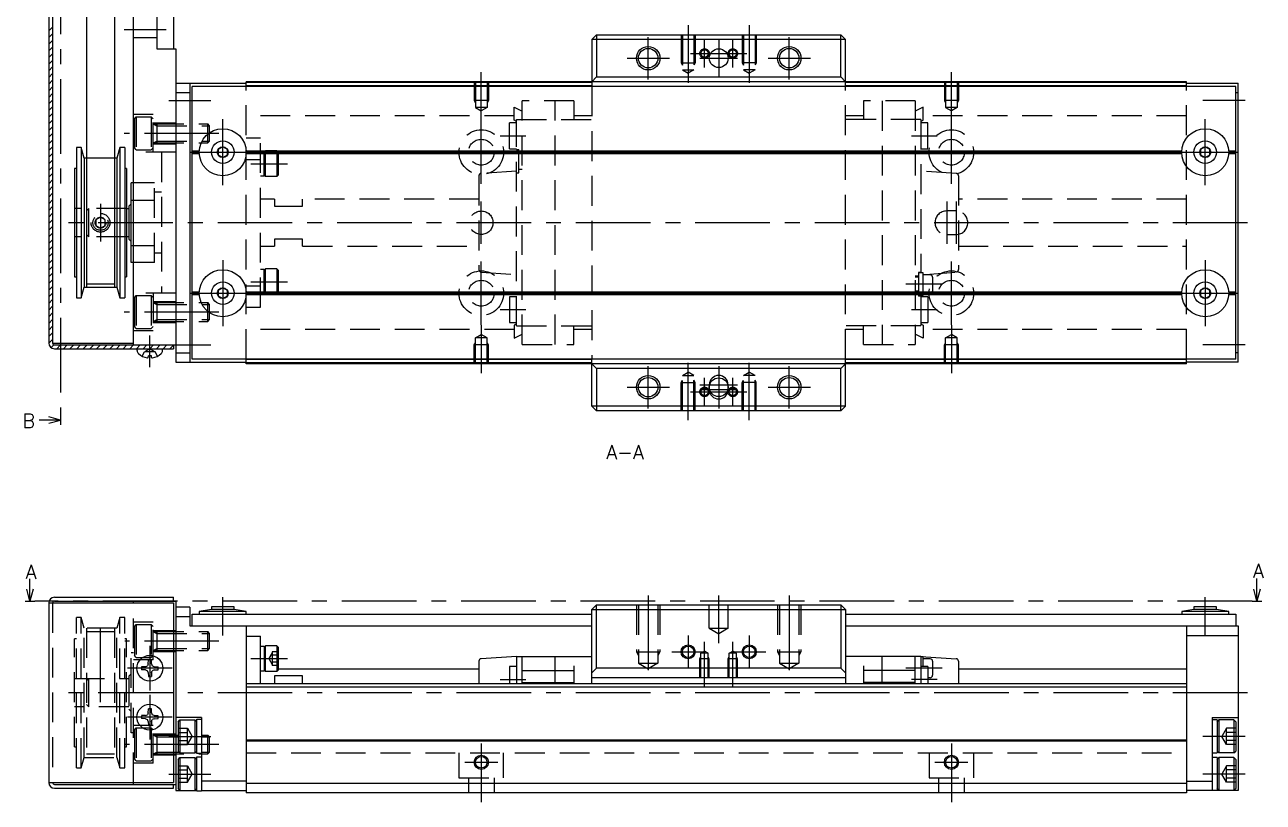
# Model space of a CAD drawing. Extents: x -2 to 451, y -8 to 279.
# Drawn here: x 187.6 to 451.1, y 8 to 173.4 of the extents above; entities that cross this region are included whole.
import ezdxf

# ---------------------------------------------------------------- set-up
doc = ezdxf.new("R2010")
doc.units = 0
doc.header["$LTSCALE"] = 0.5
doc.linetypes.add('CENTER', pattern=[50.8, 31.75, -6.35, 6.35, -6.35])
doc.linetypes.add('DASHED', pattern=[19.05, 12.7, -6.35])
for name, color, linetype in [('MSM_CENTER', 1, 'CENTER'), ('MSM_CONTINUOUS', 7, 'CONTINUOUS'), ('MSM_DASHED', 4, 'DASHED'), ('MSM_NARROW', 5, 'CONTINUOUS'), ('MSM_PART_NUMBER', 7, 'CONTINUOUS')]:
    doc.layers.add(name, color=color, linetype=linetype)
doc.styles.get("Standard").update_dxf_attribs({"font": 'txt.shx', "height": 3, "bigfont": 'bigfont.shx'})

msp = doc.modelspace()

# ---------------------------------------------------------------- linework, layer by layer
at = {"layer": 'MSM_CENTER'}
for p, q in [((195.26, 238.06), (195.26, 90.3)), ((217.76, 172.3), (208.76, 172.3)), ((328.76, 173.3), (328.76, 161.09)), ((341.76, 173.3), (341.76, 161.09)), ((320.26, 161.8), (320.26, 170.8)), ((332.26, 164.3), (332.26, 170.3)), ((335.26, 170.3), (335.26, 162.3)), ((338.26, 164.3), (338.26, 170.3)), ((350.26, 161.8), (350.26, 170.8)), ((315.76, 166.3), (324.76, 166.3)), ((329.26, 167.3), (341.26, 167.3)), ((331.26, 166.3), (339.26, 166.3)), ((345.76, 166.3), (354.76, 166.3)), ((284.76, 153.09), (284.76, 163.3)), ((384.76, 153.09), (384.76, 163.3)), ((218.26, 157.3), (227.26, 157.3)), ((447.26, 157.3), (438.26, 157.3)), ((229.76, 139.3), (229.76, 153.3)), ((284.76, 139.55), (284.76, 153.05)), ((384.76, 139.55), (384.76, 153.05)), ((438.76, 139.3), (438.76, 153.3)), ((228.96, 150.3), (208.76, 150.3)), ((288.76, 149.8), (294.26, 149.8)), ((376.26, 149.8), (381.76, 149.8)), ((222.76, 146.3), (236.76, 146.3)), ((278.01, 146.3), (284.51, 146.3)), ((385.01, 146.3), (391.51, 146.3)), ((431.76, 146.3), (445.76, 146.3)), ((235.76, 143.86), (243.56, 143.86)), ((203.76, 135.3), (203.76, 127.3)), ((284.76, 126.8), (284.76, 135.8)), ((383.76, 135.8), (383.76, 126.8)), ((385.76, 135.8), (385.76, 126.8)), ((447.76, 131.3), (196.26, 131.3)), ((229.76, 123.3), (229.76, 109.3)), ((284.76, 109.55), (284.76, 123.05)), ((384.76, 109.55), (384.76, 123.05)), ((438.76, 123.3), (438.76, 109.3)), ((235.76, 118.74), (243.56, 118.74)), ((222.76, 116.3), (236.76, 116.3)), ((278.01, 116.3), (284.51, 116.3)), ((382.76, 118.2), (375.06, 118.2)), ((385.01, 116.3), (391.51, 116.3)), ((431.76, 116.3), (445.76, 116.3)), ((228.96, 112.3), (208.76, 112.3)), ((288.76, 112.8), (294.26, 112.8)), ((376.26, 112.8), (381.76, 112.8)), ((284.76, 109.51), (284.76, 99.3)), ((384.76, 109.51), (384.76, 99.3)), ((214.26, 100.54), (214.26, 107.3)), ((218.26, 105.3), (227.26, 105.3)), ((447.26, 105.3), (438.26, 105.3)), ((320.26, 91.8), (320.26, 100.8)), ((328.76, 89.3), (328.76, 101.51)), ((335.26, 100.8), (335.26, 91.8)), ((341.76, 89.3), (341.76, 101.51)), ((350.26, 91.8), (350.26, 100.8)), ((332.26, 92.3), (332.26, 98.3)), ((338.26, 92.3), (338.26, 98.3)), ((315.76, 96.3), (324.76, 96.3)), ((329.26, 95.3), (341.26, 95.3)), ((331.26, 96.8), (339.26, 96.8)), ((331.26, 95.8), (339.26, 95.8)), ((345.76, 96.3), (354.76, 96.3)), ((448.76, 50.8), (189.76, 50.8)), ((229.76, 43.5), (229.76, 51.6)), ((320.26, 52), (320.26, 34.41)), ((335.26, 41.85), (335.26, 52)), ((350.26, 52), (350.26, 34.41)), ((438.76, 43.5), (438.76, 51.6)), ((203.76, 29.3), (203.76, 47.05)), ((228.96, 42.3), (208.96, 42.3)), ((328.76, 43.5), (328.76, 36.5)), ((332.26, 32.5), (332.26, 42.15)), ((338.26, 32.5), (338.26, 42.15)), ((341.76, 43.5), (341.76, 36.5)), ((214.26, 41.25), (214.26, 31.75)), ((325.26, 40), (332.26, 40)), ((338.26, 40), (345.26, 40)), ((235.76, 38.55), (243.56, 38.55)), ((219.01, 36.5), (209.51, 36.5)), ((382.76, 36.5), (375.06, 36.5)), ((288.76, 34.1), (294.26, 34.1)), ((381.76, 34.1), (376.26, 34.1)), ((447.76, 31.3), (196.26, 31.3)), ((214.26, 30.85), (214.26, 21.35)), ((219.01, 26.1), (209.51, 26.1)), ((218.26, 22), (227.26, 22)), ((447.26, 22), (438.26, 22)), ((228.96, 20.3), (208.96, 20.3)), ((284.76, 20.5), (284.76, 8)), ((384.76, 20.5), (384.76, 8)), ((281.26, 16.5), (288.26, 16.5)), ((381.26, 16.5), (388.26, 16.5)), ((218.26, 14), (227.26, 14)), ((447.26, 14), (438.26, 14))]:
    msp.add_line(p, q, dxfattribs=at)
at = {"layer": 'MSM_CONTINUOUS'}
for p, q in [((192.76, 231.9), (192.76, 105.7)), ((193.56, 231.9), (193.56, 105.7)), ((210.76, 105.3), (210.76, 232.3)), ((215.76, 227.3), (215.76, 168.3)), ((200.76, 216.05), (200.76, 117.55)), ((206.76, 216.05), (206.76, 117.55)), ((219.26, 181.8), (219.26, 168.3)), ((309.26, 171.3), (308.26, 170.3)), ((309.26, 171.3), (361.26, 171.3)), ((309.26, 171.3), (309.26, 162.3)), ((362.26, 170.3), (361.26, 171.3)), ((361.26, 162.3), (361.26, 171.3)), ((362.26, 170.3), (308.26, 170.3)), ((308.26, 170.3), (308.26, 160.3)), ((362.26, 160.3), (362.26, 170.3)), ((215.76, 168.3), (219.76, 168.3)), ((219.76, 168.3), (219.76, 101.6)), ((219.76, 161), (234.76, 161)), ((222.76, 161), (222.76, 101.6)), ((434.76, 161.3), (234.76, 161.3)), ((234.76, 160.3), (234.76, 161.3)), ((308.26, 161.1), (234.76, 161.1)), ((309.26, 162.3), (308.26, 161.3)), ((309.26, 162.3), (361.26, 162.3)), ((362.26, 161.3), (361.26, 162.3)), ((434.76, 161.1), (362.26, 161.1)), ((434.76, 160.3), (434.76, 161.3)), ((434.76, 161), (445.76, 161)), ((445.76, 101.6), (445.76, 161)), ((219.76, 159), (222.76, 159)), ((445.26, 160.3), (223.26, 160.3)), ((223.26, 102.3), (223.26, 160.3)), ((308.26, 160.4), (234.76, 160.4)), ((434.76, 160.4), (362.26, 160.4)), ((445.26, 102.3), (445.26, 160.3)), ((445.26, 159), (445.76, 159)), ((198.62, 147.3), (198.62, 115.3)), ((199.66, 147.3), (198.62, 147.3)), ((199.66, 147.3), (199.66, 115.3)), ((200.26, 145.05), (199.66, 147.3)), ((200.26, 145.05), (200.26, 117.55)), ((200.76, 145.05), (200.26, 145.05)), ((207.26, 145.05), (206.76, 145.05)), ((207.86, 147.3), (207.26, 145.05)), ((207.26, 145.05), (207.26, 117.55)), ((207.86, 147.3), (207.86, 115.3)), ((208.9, 147.3), (207.86, 147.3)), ((208.9, 147.3), (208.9, 115.3)), ((223.26, 146.6), (224.77, 146.6)), ((223.26, 146.3), (224.76, 146.3)), ((223.26, 146), (224.77, 146)), ((229.76, 147.45), (228.76, 146.88)), ((228.76, 146.88), (228.76, 145.72)), ((228.76, 145.72), (229.76, 145.15)), ((230.76, 146.88), (229.76, 147.45)), ((229.76, 145.15), (230.76, 145.72)), ((230.76, 145.72), (230.76, 146.88)), ((234.75, 146.6), (433.77, 146.6)), ((234.75, 146), (433.77, 146)), ((234.76, 146.3), (433.76, 146.3)), ((438.76, 147.45), (437.76, 146.88)), ((437.76, 146.88), (437.76, 145.72)), ((437.76, 145.72), (438.76, 145.15)), ((439.76, 146.88), (438.76, 147.45)), ((438.76, 145.15), (439.76, 145.72)), ((439.76, 145.72), (439.76, 146.88)), ((443.75, 146.6), (445.26, 146.6)), ((443.75, 146), (445.26, 146)), ((443.76, 146.3), (445.26, 146.3)), ((198.26, 142.8), (198.26, 119.8)), ((198.62, 142.8), (198.26, 142.8)), ((209.26, 142.8), (208.9, 142.8)), ((209.26, 142.8), (209.26, 119.8)), ((210.26, 122.8), (210.26, 139.8)), ((210.76, 139.8), (210.26, 139.8)), ((210.26, 135.3), (209.76, 134.8)), ((209.76, 134.8), (209.76, 127.8)), ((210.26, 136.12), (210.76, 136.12)), ((209.26, 134.3), (209.76, 134.3)), ((209.76, 128.3), (209.26, 128.3)), ((209.76, 127.8), (210.26, 127.3)), ((210.26, 126.48), (210.76, 126.48)), ((210.76, 122.8), (210.26, 122.8)), ((198.26, 119.8), (198.62, 119.8)), ((208.9, 119.8), (209.26, 119.8)), ((199.66, 115.3), (200.26, 117.55)), ((200.26, 117.55), (207.26, 117.55)), ((207.26, 117.55), (207.86, 115.3)), ((223.26, 116.6), (224.77, 116.6)), ((223.26, 116.3), (224.76, 116.3)), ((223.26, 116), (224.77, 116)), ((229.76, 117.45), (228.76, 116.88)), ((228.76, 116.88), (228.76, 115.72)), ((230.76, 116.88), (229.76, 117.45)), ((230.76, 115.72), (230.76, 116.88)), ((234.75, 116.6), (433.77, 116.6)), ((234.75, 116), (433.77, 116)), ((234.76, 116.3), (433.76, 116.3)), ((438.76, 117.45), (437.76, 116.88)), ((437.76, 116.88), (437.76, 115.72)), ((439.76, 116.88), (438.76, 117.45)), ((439.76, 115.72), (439.76, 116.88)), ((443.75, 116.6), (445.26, 116.6)), ((443.75, 116), (445.26, 116)), ((443.76, 116.3), (445.26, 116.3)), ((198.62, 115.3), (199.66, 115.3)), ((207.86, 115.3), (208.9, 115.3)), ((228.76, 115.72), (229.76, 115.15)), ((229.76, 115.15), (230.76, 115.72)), ((437.76, 115.72), (438.76, 115.15)), ((438.76, 115.15), (439.76, 115.72)), ((193.56, 105.7), (210.76, 105.7)), ((193.96, 105.3), (219.76, 105.3)), ((193.96, 104.5), (219.26, 104.5)), ((211.55, 104.1), (211.51, 104.5)), ((213.93, 102.62), (213.95, 103)), ((214.58, 103), (213.95, 103)), ((214.59, 102.62), (214.58, 103)), ((216.98, 104.1), (217.01, 104.5)), ((219.26, 105.3), (219.26, 104.5)), ((219.76, 103.6), (222.76, 103.6)), ((445.76, 103.6), (445.26, 103.6)), ((219.76, 101.6), (234.76, 101.6)), ((445.26, 102.3), (223.26, 102.3)), ((234.76, 101.3), (234.76, 102.3)), ((308.26, 102.2), (234.76, 102.2)), ((308.26, 101.5), (234.76, 101.5)), ((434.76, 101.3), (234.76, 101.3)), ((308.26, 92.3), (308.26, 102.3)), ((308.26, 101.3), (309.26, 100.3)), ((361.26, 100.3), (309.26, 100.3)), ((309.26, 100.3), (309.26, 91.3)), ((361.26, 100.3), (362.26, 101.3)), ((361.26, 91.3), (361.26, 100.3)), ((362.26, 92.3), (362.26, 102.3)), ((434.76, 102.2), (362.26, 102.2)), ((434.76, 101.5), (362.26, 101.5)), ((434.76, 101.3), (434.76, 102.3)), ((445.76, 101.6), (434.76, 101.6)), ((333.26, 96.8), (333.26, 95.8)), ((337.26, 95.8), (337.26, 96.8)), ((308.26, 92.3), (309.26, 91.3)), ((362.26, 92.3), (308.26, 92.3)), ((361.26, 91.3), (362.26, 92.3)), ((195.26, 90.3), (195.26, 88.3)), ((361.26, 91.3), (309.26, 91.3)), ((188.76, 50.8), (188.76, 55.51)), ((449.76, 50.8), (449.76, 55.59)), ((188.76, 50.8), (188.09, 53.3)), ((189.43, 53.3), (188.76, 50.8)), ((449.76, 50.8), (449.09, 53.3)), ((450.43, 53.3), (449.76, 50.8)), ((187.76, 50.8), (189.76, 50.8)), ((192.76, 50.4), (219.26, 50.4)), ((192.76, 50.4), (192.76, 12.2)), ((193.96, 51.6), (219.26, 51.6)), ((193.96, 50.8), (219.76, 50.8)), ((210.76, 50.4), (210.76, 50.8)), ((219.26, 50.8), (219.26, 51.6)), ((219.26, 50.4), (219.26, 12.2)), ((219.76, 50.8), (219.76, 10.5)), ((448.76, 50.8), (450.76, 50.8)), ((222.76, 49.5), (219.76, 49.5)), ((219.76, 47.5), (222.76, 47.5)), ((222.76, 49.5), (222.76, 45.5)), ((223.26, 45.5), (223.26, 48)), ((223.26, 48), (308.26, 48)), ((227.36, 49), (224.76, 48.6)), ((234.76, 48.6), (224.76, 48.6)), ((224.76, 48.6), (224.76, 48)), ((232.16, 49.6), (227.36, 49.6)), ((227.36, 49.6), (227.36, 49)), ((232.16, 49), (227.36, 49)), ((232.16, 49), (232.16, 49.6)), ((234.76, 48.6), (232.16, 49)), ((234.76, 48), (234.76, 48.6)), ((309.26, 50), (308.26, 49)), ((308.26, 33.2), (308.26, 49)), ((308.26, 49), (362.26, 49)), ((309.26, 50), (361.26, 50)), ((309.26, 36.5), (309.26, 50)), ((361.26, 50), (362.26, 49)), ((361.26, 50), (361.26, 36.5)), ((362.26, 49), (362.26, 33.2)), ((362.26, 48), (445.26, 48)), ((436.36, 49), (433.76, 48.6)), ((443.76, 48.6), (433.76, 48.6)), ((433.76, 48.6), (433.76, 48)), ((441.16, 49.6), (436.36, 49.6)), ((436.36, 49.6), (436.36, 49)), ((441.16, 49), (436.36, 49)), ((441.16, 49), (441.16, 49.6)), ((443.76, 48.6), (441.16, 49)), ((443.76, 48), (443.76, 48.6)), ((445.26, 48), (445.26, 45.5)), ((222.76, 45.5), (308.26, 45.5)), ((234.76, 45.5), (234.76, 10)), ((362.26, 45.5), (445.76, 45.5)), ((434.76, 45.5), (434.76, 10)), ((445.76, 45.5), (445.76, 10.5)), ((234.76, 43.3), (237.76, 43.3)), ((237.76, 33.2), (237.76, 43.3)), ((434.76, 43.5), (445.76, 43.5)), ((238.56, 41.15), (237.76, 41.15)), ((238.56, 41), (238.86, 41.3)), ((238.56, 41.15), (238.56, 35.95)), ((238.86, 35.8), (238.86, 41.3)), ((241.26, 41.3), (238.86, 41.3)), ((241.26, 41.3), (241.26, 35.8)), ((241.56, 41), (241.26, 41.3)), ((241.56, 41), (241.56, 36.1)), ((213.34, 36.83), (213.74, 37.02)), ((213.93, 37.42), (213.74, 37.02)), ((213.93, 37.42), (213.95, 38.27)), ((214.59, 37.42), (214.58, 38.27)), ((214.59, 37.42), (214.78, 37.02)), ((215.19, 36.83), (214.78, 37.02)), ((284.26, 38.03), (284.26, 33.2)), ((292.26, 39), (284.73, 38.53)), ((292.26, 39), (308.26, 39)), ((292.26, 39), (292.26, 33.2)), ((293.46, 33.2), (293.46, 39)), ((300.46, 33.2), (300.46, 39)), ((304.46, 37), (304.46, 33.2)), ((378.26, 39), (362.26, 39)), ((366.06, 37), (366.06, 33.2)), ((370.06, 33.2), (370.06, 39)), ((377.06, 33.2), (377.06, 39)), ((378.26, 39), (385.79, 38.53)), ((378.26, 39), (378.26, 33.2)), ((378.76, 38.9), (378.26, 38.9)), ((378.76, 36.85), (378.76, 38.9)), ((380.26, 38.5), (378.76, 38.5)), ((380.76, 38), (380.76, 35)), ((386.26, 38.03), (386.26, 33.2)), ((213.34, 36.83), (212.49, 36.82)), ((213.34, 36.17), (212.49, 36.18)), ((213.34, 36.17), (213.74, 35.98)), ((213.93, 35.58), (213.74, 35.98)), ((213.93, 35.58), (213.95, 34.73)), ((214.59, 35.58), (214.58, 34.73)), ((214.59, 35.58), (214.78, 35.98)), ((215.19, 36.17), (214.78, 35.98)), ((215.19, 36.83), (216.03, 36.82)), ((215.19, 36.17), (216.03, 36.18)), ((237.76, 35.95), (238.56, 35.95)), ((238.56, 36.1), (238.86, 35.8)), ((241.26, 35.8), (238.86, 35.8)), ((246.76, 34.87), (240.76, 34.87)), ((240.76, 34.87), (240.76, 33.2)), ((241.26, 35.8), (241.56, 36.1)), ((284.26, 36.3), (241.56, 36.3)), ((246.76, 33.2), (246.76, 34.87)), ((292.26, 36.85), (290.76, 36.85)), ((290.76, 36.85), (290.76, 33.2)), ((293.46, 36), (304.46, 36)), ((308.26, 35.5), (309.26, 36.5)), ((362.26, 34.5), (308.26, 34.5)), ((361.26, 36.5), (309.26, 36.5)), ((361.26, 36.5), (362.26, 35.5)), ((377.06, 36), (366.06, 36)), ((379.76, 36.85), (378.26, 36.85)), ((379.76, 36.85), (379.76, 33.2)), ((380.26, 34.5), (379.76, 34.5)), ((434.76, 36.3), (386.26, 36.3)), ((434.76, 33.2), (234.76, 33.2)), ((434.76, 32.5), (234.76, 32.5)), ((293.46, 33.5), (304.46, 33.5)), ((377.06, 33.5), (366.06, 33.5)), ((213.34, 26.43), (212.49, 26.42)), ((213.34, 26.43), (213.74, 26.62)), ((213.93, 27.02), (213.74, 26.62)), ((213.93, 27.02), (213.95, 27.87)), ((214.59, 27.02), (214.58, 27.87)), ((214.59, 27.02), (214.78, 26.62)), ((215.19, 26.43), (214.78, 26.62)), ((215.19, 26.43), (216.03, 26.42)), ((213.34, 25.77), (212.49, 25.78)), ((213.34, 25.77), (213.74, 25.58)), ((213.93, 25.18), (213.74, 25.58)), ((213.93, 25.18), (213.95, 24.33)), ((214.59, 25.18), (214.58, 24.33)), ((214.59, 25.18), (214.78, 25.58)), ((215.19, 25.77), (214.78, 25.58)), ((215.19, 25.77), (216.03, 25.78)), ((225.26, 26), (219.76, 26)), ((220.26, 25.1), (220.66, 25.5)), ((220.26, 25.1), (220.26, 18.9)), ((220.66, 25.5), (220.66, 18.5)), ((220.66, 25.5), (223.86, 25.5)), ((223.86, 25.5), (223.86, 18.5)), ((224.26, 25.1), (223.86, 25.5)), ((224.26, 18.35), (224.26, 25.65)), ((224.26, 25.65), (225.26, 25.65)), ((225.26, 26), (225.26, 10.35)), ((440.26, 26), (440.26, 10.5)), ((440.26, 26), (445.76, 26)), ((441.26, 25.5), (440.26, 25.5)), ((441.26, 25.1), (441.66, 25.5)), ((441.26, 25.5), (441.26, 18.5)), ((441.66, 25.5), (441.66, 18.5)), ((444.86, 25.5), (441.66, 25.5)), ((445.26, 25.1), (444.86, 25.5)), ((444.86, 25.5), (444.86, 18.5)), ((445.26, 25.1), (445.26, 18.9)), ((434.76, 21.2), (234.76, 21.2)), ((220.66, 18.5), (220.26, 18.9)), ((220.66, 18.5), (223.86, 18.5)), ((223.86, 18.5), (224.26, 18.9)), ((434.76, 21), (234.76, 21)), ((440.26, 18.5), (441.26, 18.5)), ((441.66, 18.5), (441.26, 18.9)), ((444.86, 18.5), (441.66, 18.5)), ((444.86, 18.5), (445.26, 18.9)), ((220.26, 17.1), (220.66, 17.5)), ((220.26, 17.1), (220.26, 10.9)), ((220.66, 17.5), (220.66, 10.5)), ((220.66, 17.5), (223.86, 17.5)), ((223.86, 17.5), (223.86, 10.5)), ((224.26, 17.1), (223.86, 17.5)), ((225.26, 18.35), (224.26, 18.35)), ((224.26, 10.35), (224.26, 17.65)), ((224.26, 17.65), (225.26, 17.65)), ((441.26, 17.5), (440.26, 17.5)), ((441.26, 17.5), (441.26, 10.5)), ((441.26, 17.1), (441.66, 17.5)), ((441.66, 17.5), (441.66, 10.5)), ((444.86, 17.5), (441.66, 17.5)), ((444.86, 17.5), (444.86, 10.5)), ((445.26, 17.1), (444.86, 17.5)), ((445.26, 17.1), (445.26, 10.9)), ((192.76, 12.2), (219.26, 12.2)), ((193.96, 11.8), (219.76, 11.8)), ((193.96, 11), (219.26, 11)), ((210.76, 11.8), (210.76, 12.2)), ((219.26, 11), (219.26, 11.8)), ((220.66, 10.5), (220.26, 10.9)), ((223.86, 10.5), (224.26, 10.9)), ((234.76, 12.5), (225.26, 12.5)), ((434.76, 12), (234.76, 12)), ((434.76, 12.5), (440.26, 12.5)), ((441.66, 10.5), (441.26, 10.9)), ((444.86, 10.5), (445.26, 10.9)), ((219.76, 10.5), (224.26, 10.5)), ((225.26, 10.35), (224.26, 10.35)), ((225.26, 10.5), (234.76, 10.5)), ((434.76, 10), (234.76, 10)), ((445.76, 10.5), (434.76, 10.5))]:
    msp.add_line(p, q, dxfattribs=at)
at = {"layer": 'MSM_CONTINUOUS', "extrusion": (0, 0, -1)}
for p, q in [((195.26, 89.3), (192.76, 89.97)), ((195.26, 89.3), (190.74, 89.3)), ((192.76, 88.63), (195.26, 89.3))]:
    msp.add_line(p, q, dxfattribs=at)
at = {"layer": 'MSM_CONTINUOUS'}
for centre, radius in [((320.26, 166.3), 2.07), ((335.26, 166.3), 2), ((350.26, 166.3), 2.07), ((229.76, 146.3), 5), ((438.76, 146.3), 5), ((229.76, 146.3), 2.4), ((438.76, 146.3), 2.4), ((229.76, 146.3), 1.15), ((438.76, 146.3), 1.15), ((229.76, 116.3), 5), ((438.76, 116.3), 5), ((229.76, 116.3), 2.4), ((438.76, 116.3), 2.4), ((229.76, 116.3), 1.15), ((438.76, 116.3), 1.15), ((320.26, 96.3), 2.07), ((335.26, 96.3), 2), ((350.26, 96.3), 2.07), ((328.76, 40), 1.23), ((341.76, 40), 1.23), ((214.26, 36.5), 2.75), ((214.26, 26.1), 2.75), ((284.76, 16.5), 1.23), ((384.76, 16.5), 1.23)]:
    msp.add_circle(centre, radius, dxfattribs=at)
for centre, radius, start, end in [((193.96, 105.7), 1.2, 180, 270), ((193.96, 105.7), 0.4, 180, 270), ((212.54, 104.18), 1, 185, 226.5733), ((214.26, 106), 3.5, 226.5733, 261.4604), ((214.26, 106), 3.5, 278.5396, 313.4267), ((215.98, 104.18), 1, 313.4267, 355), ((213.73, 102.82), 0.284, 272.9383, 315.8128), ((214.8, 102.82), 0.284, 224.1872, 267.0617), ((335.26, 96.8), 2, 0, 180), ((335.26, 95.8), 2, 180, 0), ((193.96, 50.4), 1.2, 90, 180), ((193.96, 50.4), 0.4, 90, 180), ((214.26, 36.5), 1.8, 79.8876, 100.1124), ((284.76, 38.03), 0.5, 93.5763, 180), ((380.26, 38), 0.5, 0, 90), ((385.76, 38.03), 0.5, 0, 86.4237), ((214.26, 36.5), 1.8, 169.8876, 190.1124), ((214.26, 36.5), 1.8, 259.8876, 280.1124), ((214.26, 36.5), 1.8, 349.8876, 10.1124), ((380.26, 35), 0.5, 270, 0), ((214.26, 26.1), 1.8, 169.8876, 190.1124), ((214.26, 26.1), 1.8, 79.8876, 100.1124), ((214.26, 26.1), 1.8, 349.8876, 10.1124), ((214.26, 26.1), 1.8, 259.8876, 280.1124), ((193.96, 12.2), 1.2, 180, 270), ((193.96, 12.2), 0.4, 180, 270)]:
    msp.add_arc(centre, radius, start, end, dxfattribs=at)
at = {"layer": 'MSM_DASHED'}
for p, q in [((327.26, 171.3), (327.26, 165.3)), ((327.53, 171.3), (327.53, 163.8)), ((329.99, 171.3), (329.99, 163.8)), ((330.26, 171.3), (330.26, 165.3)), ((340.26, 171.3), (340.26, 165.3)), ((340.53, 171.3), (340.53, 163.8)), ((342.99, 171.3), (342.99, 163.8)), ((343.26, 171.3), (343.26, 165.3)), ((210.76, 170.7), (215.76, 170.7)), ((327.26, 165.3), (330.26, 165.3)), ((327.26, 165.3), (327.53, 164.83)), ((327.53, 163.8), (328.76, 163.09)), ((327.53, 163.8), (329.99, 163.8)), ((329.99, 163.8), (328.76, 163.09)), ((330.26, 165.3), (329.99, 164.83)), ((343.26, 165.3), (340.26, 165.3)), ((340.26, 165.3), (340.53, 164.83)), ((340.53, 163.8), (341.76, 163.09)), ((342.99, 163.8), (340.53, 163.8)), ((342.99, 163.8), (341.76, 163.09)), ((343.26, 165.3), (342.99, 164.83)), ((283.26, 161.3), (283.26, 157.3)), ((283.53, 161.3), (283.53, 155.8)), ((285.99, 161.3), (285.99, 155.8)), ((286.26, 161.3), (286.26, 157.3)), ((383.26, 161.3), (383.26, 157.3)), ((383.53, 161.3), (383.53, 155.8)), ((385.99, 161.3), (385.99, 155.8)), ((386.26, 161.3), (386.26, 157.3)), ((234.76, 102.3), (234.76, 160.3)), ((308.26, 160.3), (308.26, 102.3)), ((362.26, 102.3), (362.26, 160.3)), ((434.76, 102.3), (434.76, 160.3)), ((286.26, 157.3), (283.26, 157.3)), ((283.26, 157.3), (283.53, 156.83)), ((283.53, 155.8), (284.76, 155.09)), ((285.99, 155.8), (283.53, 155.8)), ((285.99, 155.8), (284.76, 155.09)), ((286.26, 157.3), (285.99, 156.83)), ((291.76, 155.89), (293.46, 155.04)), ((291.76, 153.1), (291.76, 155.89)), ((293.46, 105.4), (293.46, 157.2)), ((304.46, 157.2), (293.46, 157.2)), ((300.46, 105.4), (300.46, 157.2)), ((304.46, 157.2), (304.46, 153.25)), ((377.06, 157.2), (366.06, 157.2)), ((366.06, 157.2), (366.06, 153.25)), ((370.06, 157.2), (370.06, 105.4)), ((377.06, 157.2), (377.06, 105.4)), ((378.76, 155.89), (377.06, 155.04)), ((378.76, 153.1), (378.76, 155.89)), ((383.26, 157.3), (383.53, 156.83)), ((386.26, 157.3), (383.26, 157.3)), ((385.99, 155.8), (383.53, 155.8)), ((383.53, 155.8), (384.76, 155.09)), ((385.99, 155.8), (384.76, 155.09)), ((386.26, 157.3), (385.99, 156.83)), ((214.96, 154.3), (210.76, 154.3)), ((210.96, 153.4), (211.36, 153.8)), ((210.96, 153.4), (210.96, 147.2)), ((211.36, 153.8), (211.36, 146.8)), ((211.36, 153.8), (214.56, 153.8)), ((214.56, 153.8), (214.56, 146.8)), ((214.96, 153.4), (214.56, 153.8)), ((214.96, 146.3), (214.96, 154.3)), ((291.76, 154.05), (234.76, 154.05)), ((292.26, 152.8), (291.76, 153.1)), ((292.26, 153.25), (308.26, 153.25)), ((292.26, 109.35), (292.26, 153.25)), ((308.26, 154.05), (304.46, 154.05)), ((366.06, 154.05), (362.26, 154.05)), ((378.26, 153.25), (362.26, 153.25)), ((378.26, 153.25), (378.26, 120.6)), ((378.26, 152.8), (378.76, 153.1)), ((434.76, 154.05), (378.76, 154.05)), ((214.96, 152.55), (219.76, 152.55)), ((215.06, 152.33), (215.76, 151.92)), ((215.16, 152.3), (226.58, 152.3)), ((215.76, 152.3), (215.76, 148.3)), ((215.76, 151.92), (226.96, 151.92)), ((226.58, 148.3), (226.58, 152.3)), ((226.96, 151.92), (226.58, 152.3)), ((226.96, 148.68), (226.96, 151.92)), ((290.76, 147.05), (290.76, 152.55)), ((292.26, 152.55), (290.76, 152.55)), ((379.76, 152.55), (378.26, 152.55)), ((379.76, 147.05), (379.76, 152.55)), ((214.96, 148.05), (219.76, 148.05)), ((215.06, 148.27), (215.76, 148.68)), ((215.16, 148.3), (226.58, 148.3)), ((215.76, 148.68), (226.96, 148.68)), ((226.58, 148.3), (226.96, 148.68)), ((237.76, 149.3), (234.76, 149.3)), ((237.76, 113.3), (237.76, 149.3)), ((206.76, 145.05), (200.76, 145.05)), ((219.76, 146.3), (210.76, 146.3)), ((211.36, 146.8), (210.96, 147.2)), ((211.36, 146.8), (214.56, 146.8)), ((214.56, 146.8), (214.96, 147.2)), ((216.76, 146.3), (216.76, 116.3)), ((238.56, 146.46), (237.76, 146.46)), ((238.56, 146.31), (238.86, 146.61)), ((238.56, 141.26), (238.56, 146.46)), ((238.86, 141.11), (238.86, 146.61)), ((241.26, 146.61), (238.86, 146.61)), ((241.26, 146.61), (241.26, 141.11)), ((241.56, 146.31), (241.26, 146.61)), ((241.56, 146.31), (241.56, 141.41)), ((290.76, 147.05), (292.26, 147.05)), ((292.26, 146.9), (292.76, 146.9)), ((292.76, 141.9), (292.76, 146.9)), ((292.76, 146.1), (293.46, 146.1)), ((378.26, 147.05), (379.76, 147.05)), ((234.76, 144.72), (237.76, 144.72)), ((292.26, 142.3), (284.73, 141.79)), ((292.76, 142.7), (293.46, 142.7)), ((385.79, 141.79), (378.26, 142.3)), ((215.26, 139.8), (210.76, 139.8)), ((215.26, 122.8), (215.26, 139.8)), ((237.76, 141.26), (238.56, 141.26)), ((238.56, 141.41), (238.86, 141.11)), ((241.26, 141.11), (238.86, 141.11)), ((241.26, 141.11), (241.56, 141.41)), ((284.26, 141.29), (284.26, 121.31)), ((292.26, 141.9), (292.76, 141.9)), ((386.26, 141.29), (386.26, 121.31)), ((216.76, 137.8), (215.26, 137.8)), ((210.76, 136.12), (215.26, 136.12)), ((240.76, 136.3), (237.76, 136.3)), ((240.76, 136.3), (240.76, 134.8)), ((240.76, 134.8), (246.76, 134.8)), ((284.26, 136.3), (246.76, 136.3)), ((246.76, 134.8), (246.76, 136.3)), ((434.76, 136.3), (386.26, 136.3)), ((209.26, 134.3), (198.26, 134.3)), ((201.26, 134.3), (200.76, 133.8)), ((201.26, 128.3), (201.26, 134.3)), ((203.76, 132.45), (202.76, 131.88)), ((202.76, 131.88), (202.76, 130.72)), ((204.76, 131.88), (203.76, 132.45)), ((204.76, 130.72), (204.76, 131.88)), ((385.76, 133.8), (383.76, 133.8)), ((202.76, 130.72), (203.76, 130.15)), ((203.76, 130.15), (204.76, 130.72)), ((209.26, 128.3), (198.26, 128.3)), ((200.76, 128.8), (201.26, 128.3)), ((210.76, 126.48), (215.26, 126.48)), ((246.76, 127.8), (240.76, 127.8)), ((240.76, 127.8), (240.76, 126.3)), ((246.76, 126.3), (246.76, 127.8)), ((383.76, 128.8), (385.76, 128.8)), ((216.76, 124.8), (215.26, 124.8)), ((237.76, 126.3), (240.76, 126.3)), ((246.76, 126.3), (284.26, 126.3)), ((386.26, 126.3), (434.76, 126.3)), ((215.26, 122.8), (210.76, 122.8)), ((238.56, 121.34), (237.76, 121.34)), ((238.56, 121.19), (238.86, 121.49)), ((238.56, 116.14), (238.56, 121.34)), ((241.26, 121.49), (238.86, 121.49)), ((238.86, 115.99), (238.86, 121.49)), ((241.56, 121.19), (241.26, 121.49)), ((241.26, 121.49), (241.26, 115.99)), ((241.56, 121.19), (241.56, 116.29)), ((284.73, 120.81), (292.26, 120.3)), ((377.76, 119.9), (377.06, 119.9)), ((377.76, 119.7), (377.06, 119.7)), ((377.76, 120.7), (377.76, 115.7)), ((378.26, 120.7), (377.76, 120.7)), ((378.76, 120.6), (377.76, 120.6)), ((378.76, 115.8), (378.76, 120.6)), ((378.76, 120.31), (379.26, 120.31)), ((380.26, 120.2), (378.76, 120.2)), ((379.26, 120.31), (385.8, 120.81)), ((380.76, 119.7), (380.76, 116.7)), ((200.76, 118.31), (206.76, 118.31)), ((219.76, 116.3), (210.76, 116.3)), ((214.96, 116.3), (214.96, 108.3)), ((234.76, 117.88), (237.76, 117.88)), ((237.76, 116.14), (238.56, 116.14)), ((238.56, 116.29), (238.86, 115.99)), ((241.26, 115.99), (238.86, 115.99)), ((241.26, 115.99), (241.56, 116.29)), ((377.76, 116.7), (377.06, 116.7)), ((377.76, 116.5), (377.06, 116.5)), ((380.26, 116.2), (378.76, 116.2)), ((210.96, 115.4), (211.36, 115.8)), ((210.96, 115.4), (210.96, 109.2)), ((211.36, 115.8), (211.36, 108.8)), ((211.36, 115.8), (214.56, 115.8)), ((214.56, 115.8), (214.56, 108.8)), ((214.96, 115.4), (214.56, 115.8)), ((214.96, 114.55), (219.76, 114.55)), ((215.06, 114.33), (215.76, 113.92)), ((215.16, 114.3), (226.58, 114.3)), ((215.76, 114.3), (215.76, 110.3)), ((215.76, 113.92), (226.96, 113.92)), ((226.58, 110.3), (226.58, 114.3)), ((226.96, 113.92), (226.58, 114.3)), ((226.96, 110.68), (226.96, 113.92)), ((234.76, 113.3), (237.76, 113.3)), ((290.76, 115.55), (290.76, 110.05)), ((292.26, 115.55), (290.76, 115.55)), ((377.76, 115.8), (378.76, 115.8)), ((378.26, 115.7), (377.76, 115.7)), ((378.26, 115.8), (378.26, 109.35)), ((379.76, 115.55), (378.26, 115.55)), ((379.76, 115.55), (379.76, 110.05)), ((215.06, 110.27), (215.76, 110.68)), ((215.76, 110.68), (226.96, 110.68)), ((226.58, 110.3), (226.96, 110.68)), ((214.96, 108.3), (210.76, 108.3)), ((211.36, 108.8), (210.96, 109.2)), ((211.36, 108.8), (214.56, 108.8)), ((214.56, 108.8), (214.96, 109.2)), ((214.96, 110.05), (219.76, 110.05)), ((215.16, 110.3), (226.58, 110.3)), ((291.76, 108.55), (234.76, 108.55)), ((290.76, 110.05), (292.26, 110.05)), ((292.26, 109.8), (291.76, 109.5)), ((291.76, 109.5), (291.76, 106.71)), ((292.26, 109.35), (308.26, 109.35)), ((304.46, 105.4), (304.46, 109.35)), ((308.26, 108.55), (304.46, 108.55)), ((378.26, 109.35), (362.26, 109.35)), ((366.06, 108.55), (362.26, 108.55)), ((366.06, 105.4), (366.06, 109.35)), ((378.26, 110.05), (379.76, 110.05)), ((378.26, 109.8), (378.76, 109.5)), ((378.76, 109.5), (378.76, 106.71)), ((434.76, 108.55), (378.76, 108.55)), ((283.26, 105.3), (283.53, 105.77)), ((283.53, 106.8), (284.76, 107.51)), ((283.53, 101.3), (283.53, 106.8)), ((285.99, 106.8), (283.53, 106.8)), ((285.99, 106.8), (284.76, 107.51)), ((285.99, 101.3), (285.99, 106.8)), ((286.26, 105.3), (285.99, 105.77)), ((291.76, 106.71), (293.46, 107.56)), ((293.46, 105.4), (304.46, 105.4)), ((366.06, 105.4), (377.06, 105.4)), ((378.76, 106.71), (377.06, 107.56)), ((383.26, 105.3), (383.53, 105.77)), ((383.53, 106.8), (384.76, 107.51)), ((383.53, 101.3), (383.53, 106.8)), ((385.99, 106.8), (383.53, 106.8)), ((385.99, 106.8), (384.76, 107.51)), ((385.99, 101.3), (385.99, 106.8)), ((386.26, 105.3), (385.99, 105.77)), ((212.65, 102.89), (213.12, 103.83)), ((214.26, 104.43), (213.12, 103.83)), ((215.41, 103.83), (213.12, 103.83)), ((214.26, 104.43), (215.41, 103.83)), ((215.87, 102.89), (215.41, 103.83)), ((283.26, 101.3), (283.26, 105.3)), ((286.26, 105.3), (283.26, 105.3)), ((286.26, 101.3), (286.26, 105.3)), ((383.26, 101.3), (383.26, 105.3)), ((386.26, 105.3), (383.26, 105.3)), ((386.26, 101.3), (386.26, 105.3)), ((327.26, 97.3), (327.53, 97.77)), ((327.53, 98.8), (328.76, 99.51)), ((327.53, 91.3), (327.53, 98.8)), ((327.53, 98.8), (329.99, 98.8)), ((329.99, 98.8), (328.76, 99.51)), ((329.99, 91.3), (329.99, 98.8)), ((330.26, 97.3), (329.99, 97.77)), ((340.26, 97.3), (340.53, 97.77)), ((340.53, 98.8), (341.76, 99.51)), ((340.53, 91.3), (340.53, 98.8)), ((342.99, 98.8), (340.53, 98.8)), ((342.99, 98.8), (341.76, 99.51)), ((342.99, 91.3), (342.99, 98.8)), ((343.26, 97.3), (342.99, 97.77)), ((327.26, 91.3), (327.26, 97.3)), ((327.26, 97.3), (330.26, 97.3)), ((330.26, 91.3), (330.26, 97.3)), ((340.26, 91.3), (340.26, 97.3)), ((343.26, 97.3), (340.26, 97.3)), ((343.26, 91.3), (343.26, 97.3)), ((193.56, 50.4), (193.56, 12.2)), ((210.76, 12.2), (210.76, 50.4)), ((317.76, 50), (317.76, 40)), ((318.19, 50), (318.19, 37.6)), ((322.33, 50), (322.33, 37.6)), ((322.76, 50), (322.76, 40)), ((333.26, 45), (333.26, 50)), ((337.26, 45), (337.26, 50)), ((347.76, 50), (347.76, 40)), ((348.19, 50), (348.19, 37.6)), ((352.33, 50), (352.33, 37.6)), ((352.76, 50), (352.76, 40)), ((198.62, 15.3), (198.62, 47.3)), ((199.66, 47.3), (198.62, 47.3)), ((199.66, 15.3), (199.66, 47.3)), ((200.26, 45.05), (199.66, 47.3)), ((200.26, 17.55), (200.26, 45.05)), ((207.26, 45.05), (200.26, 45.05)), ((200.76, 45.05), (200.76, 17.55)), ((206.76, 45.05), (206.76, 17.55)), ((207.86, 47.3), (207.26, 45.05)), ((207.26, 17.55), (207.26, 45.05)), ((207.86, 15.3), (207.86, 47.3)), ((208.9, 47.3), (207.86, 47.3)), ((208.9, 15.3), (208.9, 47.3)), ((214.96, 46.3), (210.76, 46.3)), ((210.96, 45.4), (211.36, 45.8)), ((210.96, 45.4), (210.96, 39.2)), ((211.36, 45.8), (211.36, 38.8)), ((211.36, 45.8), (214.56, 45.8)), ((214.56, 45.8), (214.56, 38.8)), ((214.96, 45.4), (214.56, 45.8)), ((214.96, 38.3), (214.96, 46.3)), ((333.26, 45), (337.26, 45)), ((333.26, 45), (335.26, 43.85)), ((337.26, 45), (335.26, 43.85)), ((198.26, 19.8), (198.26, 42.8)), ((198.62, 42.8), (198.26, 42.8)), ((200.76, 44.29), (206.76, 44.29)), ((209.26, 42.8), (208.9, 42.8)), ((209.26, 19.8), (209.26, 42.8)), ((214.96, 44.55), (219.76, 44.55)), ((215.06, 44.33), (215.76, 43.92)), ((215.16, 44.3), (226.58, 44.3)), ((215.76, 44.3), (215.76, 40.3)), ((215.76, 43.92), (226.96, 43.92)), ((226.58, 40.3), (226.58, 44.3)), ((226.96, 43.92), (226.58, 44.3)), ((226.96, 40.68), (226.96, 43.92)), ((210.26, 22.8), (210.26, 39.8)), ((210.76, 39.8), (210.26, 39.8)), ((214.96, 40.05), (219.76, 40.05)), ((215.06, 40.27), (215.76, 40.68)), ((215.16, 40.3), (226.58, 40.3)), ((215.76, 40.68), (226.96, 40.68)), ((226.58, 40.3), (226.96, 40.68)), ((240.26, 39.8), (239.54, 38.55)), ((240.26, 39.99), (240.26, 37.11)), ((241.56, 39.99), (240.26, 39.99)), ((317.76, 40), (322.76, 40)), ((317.76, 40), (318.19, 39.25)), ((322.76, 40), (322.33, 39.25)), ((331.48, 39.7), (332.26, 40.15)), ((331.48, 34.5), (331.48, 39.7)), ((333.04, 39.7), (331.48, 39.7)), ((333.04, 39.7), (332.26, 40.15)), ((333.04, 34.5), (333.04, 39.7)), ((337.48, 39.7), (338.26, 40.15)), ((337.48, 34.5), (337.48, 39.7)), ((339.04, 39.7), (337.48, 39.7)), ((339.04, 39.7), (338.26, 40.15)), ((339.04, 34.5), (339.04, 39.7)), ((347.76, 40), (352.76, 40)), ((347.76, 40), (348.19, 39.25)), ((352.76, 40), (352.33, 39.25)), ((214.96, 38.3), (210.76, 38.3)), ((211.36, 38.8), (210.96, 39.2)), ((211.36, 38.8), (214.56, 38.8)), ((214.56, 38.8), (214.96, 39.2)), ((239.54, 38.55), (240.26, 37.3)), ((241.56, 39.27), (240.26, 39.27)), ((241.56, 37.83), (240.26, 37.83)), ((241.56, 37.11), (240.26, 37.11)), ((318.19, 37.6), (322.33, 37.6)), ((318.19, 37.6), (320.26, 36.41)), ((322.33, 37.6), (320.26, 36.41)), ((331.26, 38.5), (331.48, 38.87)), ((331.26, 34.5), (331.26, 38.5)), ((333.26, 38.5), (331.26, 38.5)), ((333.26, 38.5), (333.04, 38.87)), ((333.26, 34.5), (333.26, 38.5)), ((337.26, 38.5), (337.48, 38.87)), ((337.26, 34.5), (337.26, 38.5)), ((339.26, 38.5), (337.26, 38.5)), ((339.26, 38.5), (339.04, 38.87)), ((339.26, 34.5), (339.26, 38.5)), ((348.19, 37.6), (352.33, 37.6)), ((348.19, 37.6), (350.26, 36.41)), ((352.33, 37.6), (350.26, 36.41)), ((198.26, 34.3), (209.76, 34.3)), ((201.26, 34.3), (200.76, 33.8)), ((201.26, 28.3), (201.26, 34.3)), ((210.26, 35.3), (209.76, 34.8)), ((209.76, 34.8), (209.76, 27.8)), ((209.76, 28.3), (198.26, 28.3)), ((200.76, 28.8), (201.26, 28.3)), ((209.76, 27.8), (210.26, 27.3)), ((214.96, 24.3), (210.76, 24.3)), ((210.96, 23.4), (211.36, 23.8)), ((211.36, 23.8), (211.36, 16.8)), ((211.36, 23.8), (214.56, 23.8)), ((214.56, 23.8), (214.56, 16.8)), ((214.96, 23.4), (214.56, 23.8)), ((214.96, 16.3), (214.96, 24.3)), ((220.26, 23.73), (222.26, 23.73)), ((222.26, 23.73), (223.26, 22)), ((222.26, 20.27), (222.26, 23.73)), ((443.26, 23.73), (442.26, 22)), ((443.26, 20.27), (443.26, 23.73)), ((445.26, 23.73), (443.26, 23.73)), ((210.76, 22.8), (210.26, 22.8)), ((210.96, 23.4), (210.96, 17.2)), ((214.96, 22.55), (219.76, 22.55)), ((215.06, 22.33), (215.76, 21.92)), ((215.16, 22.3), (220.26, 22.3)), ((215.76, 22.3), (215.76, 18.3)), ((215.76, 21.92), (220.26, 21.92)), ((220.26, 22.87), (222.26, 22.87)), ((220.26, 21.13), (222.26, 21.13)), ((222.26, 20.27), (223.26, 22)), ((225.26, 22.3), (226.58, 22.3)), ((225.26, 21.92), (226.96, 21.92)), ((226.58, 18.3), (226.58, 22.3)), ((226.96, 21.92), (226.58, 22.3)), ((226.96, 18.68), (226.96, 21.92)), ((443.26, 20.27), (442.26, 22)), ((445.26, 22.87), (443.26, 22.87)), ((445.26, 21.13), (443.26, 21.13)), ((198.26, 19.8), (198.62, 19.8)), ((208.9, 19.8), (209.26, 19.8)), ((215.06, 18.27), (215.76, 18.68)), ((215.76, 18.68), (220.48, 18.68)), ((220.26, 20.27), (222.26, 20.27)), ((224.04, 18.68), (224.26, 18.68)), ((225.26, 18.68), (226.96, 18.68)), ((226.58, 18.3), (226.96, 18.68)), ((234.76, 18.5), (434.76, 18.5)), ((280.01, 18.5), (280.01, 13.2)), ((289.51, 13.2), (289.51, 18.5)), ((380.01, 18.5), (380.01, 13.2)), ((389.51, 13.2), (389.51, 18.5)), ((445.26, 20.27), (443.26, 20.27)), ((199.66, 15.3), (200.26, 17.55)), ((200.26, 17.55), (207.26, 17.55)), ((200.76, 18.31), (206.76, 18.31)), ((207.26, 17.55), (207.86, 15.3)), ((214.96, 16.3), (210.76, 16.3)), ((211.36, 16.8), (210.96, 17.2)), ((211.36, 16.8), (214.56, 16.8)), ((214.56, 16.8), (214.96, 17.2)), ((214.96, 18.05), (219.76, 18.05)), ((215.16, 18.3), (226.58, 18.3)), ((198.62, 15.3), (199.66, 15.3)), ((207.86, 15.3), (208.9, 15.3)), ((220.26, 15.73), (222.26, 15.73)), ((220.26, 14.87), (222.26, 14.87)), ((222.26, 15.73), (223.26, 14)), ((222.26, 12.27), (222.26, 15.73)), ((222.26, 12.27), (223.26, 14)), ((280.01, 13.2), (289.51, 13.2)), ((282.01, 13.2), (282.01, 10)), ((287.51, 13.2), (287.51, 10)), ((380.01, 13.2), (389.51, 13.2)), ((382.01, 13.2), (382.01, 10)), ((387.51, 13.2), (387.51, 10)), ((443.26, 15.73), (442.26, 14)), ((443.26, 12.27), (442.26, 14)), ((443.26, 12.27), (443.26, 15.73)), ((445.26, 15.73), (443.26, 15.73)), ((445.26, 14.87), (443.26, 14.87)), ((220.26, 13.13), (222.26, 13.13)), ((220.26, 12.27), (222.26, 12.27)), ((445.26, 13.13), (443.26, 13.13)), ((445.26, 12.27), (443.26, 12.27))]:
    msp.add_line(p, q, dxfattribs=at)
for centre, radius in [((332.26, 167.3), 1), ((332.26, 167.3), 0.783), ((338.26, 167.3), 1), ((338.26, 167.3), 0.783), ((284.76, 146.3), 4.75), ((384.76, 146.3), 4.75), ((284.76, 146.3), 2.75), ((384.76, 146.3), 2.75), ((203.76, 131.3), 2), ((203.76, 131.3), 1.62), ((203.76, 131.3), 1.15), ((284.76, 131.3), 2.5), ((284.76, 116.3), 4.75), ((284.76, 116.3), 2.75), ((384.76, 116.3), 4.75), ((384.76, 116.3), 2.75), ((332.26, 95.3), 1), ((332.26, 95.3), 0.783), ((338.26, 95.3), 1), ((338.26, 95.3), 0.783)]:
    msp.add_circle(centre, radius, dxfattribs=at)
for centre, radius, start, end in [((215.16, 152.5), 0.2, 180, 270), ((215.16, 148.1), 0.2, 90, 180), ((284.76, 141.29), 0.5, 93.8591, 180), ((385.76, 141.29), 0.5, 0, 86.1409), ((383.76, 131.3), 2.5, 90, 270), ((385.76, 131.3), 2.5, 270, 90), ((284.76, 121.31), 0.5, 180, 266.1409), ((385.76, 121.31), 0.5, 274.3825, 0), ((380.26, 119.7), 0.5, 0, 90), ((380.26, 116.7), 0.5, 270, 0), ((215.16, 114.5), 0.2, 180, 270), ((215.16, 110.1), 0.2, 90, 180), ((215.16, 44.5), 0.2, 180, 270), ((215.16, 40.1), 0.2, 90, 180), ((215.16, 22.5), 0.2, 180, 270), ((215.16, 18.1), 0.2, 90, 180)]:
    msp.add_arc(centre, radius, start, end, dxfattribs=at)
at = {"layer": 'MSM_NARROW'}
for p, q in [((192.76, 172.11), (193.56, 172.91)), ((192.76, 170.7), (193.56, 171.5)), ((192.76, 169.28), (193.56, 170.08)), ((192.76, 167.87), (193.56, 168.67)), ((192.76, 166.46), (193.56, 167.26)), ((192.76, 165.04), (193.56, 165.84)), ((192.76, 163.63), (193.56, 164.43)), ((192.76, 162.21), (193.56, 163.01)), ((192.76, 160.8), (193.56, 161.6)), ((192.76, 159.38), (193.56, 160.18)), ((192.76, 157.97), (193.56, 158.77)), ((192.76, 156.56), (193.56, 157.36)), ((192.76, 155.14), (193.56, 155.94)), ((192.76, 153.73), (193.56, 154.53)), ((192.76, 152.31), (193.56, 153.11)), ((192.76, 150.9), (193.56, 151.7)), ((192.76, 149.48), (193.56, 150.28)), ((192.76, 148.07), (193.56, 148.87)), ((192.76, 146.66), (193.56, 147.46)), ((192.76, 145.24), (193.56, 146.04)), ((192.76, 143.83), (193.56, 144.63)), ((192.76, 142.41), (193.56, 143.21)), ((192.76, 141), (193.56, 141.8)), ((192.76, 139.59), (193.56, 140.39)), ((192.76, 138.17), (193.56, 138.97)), ((192.76, 136.76), (193.56, 137.56)), ((192.76, 135.34), (193.56, 136.14)), ((192.76, 133.93), (193.56, 134.73)), ((192.76, 132.51), (193.56, 133.31)), ((192.76, 131.1), (193.56, 131.9)), ((192.76, 129.69), (193.56, 130.49)), ((192.76, 128.27), (193.56, 129.07)), ((192.76, 126.86), (193.56, 127.66)), ((192.76, 125.44), (193.56, 126.24)), ((192.76, 124.03), (193.56, 124.83)), ((192.76, 122.61), (193.56, 123.41)), ((192.76, 121.2), (193.56, 122)), ((192.76, 119.79), (193.56, 120.59)), ((192.76, 118.37), (193.56, 119.17)), ((192.76, 116.96), (193.56, 117.76)), ((192.76, 115.54), (193.56, 116.34)), ((192.76, 114.13), (193.56, 114.93)), ((192.76, 112.71), (193.56, 113.51)), ((192.76, 111.3), (193.56, 112.1)), ((192.76, 109.89), (193.56, 110.69)), ((192.76, 108.47), (193.56, 109.27)), ((192.76, 107.06), (193.56, 107.86)), ((192.76, 105.65), (193.56, 106.44)), ((193.26, 104.73), (193.85, 105.32)), ((194.45, 104.5), (195.25, 105.3)), ((195.86, 104.5), (196.66, 105.3)), ((197.27, 104.5), (198.07, 105.3)), ((198.69, 104.5), (199.49, 105.3)), ((200.1, 104.5), (200.9, 105.3)), ((201.52, 104.5), (202.32, 105.3)), ((202.93, 104.5), (203.73, 105.3)), ((204.35, 104.5), (205.15, 105.3)), ((205.76, 104.5), (206.56, 105.3)), ((207.17, 104.5), (207.97, 105.3)), ((208.59, 104.5), (209.39, 105.3)), ((210, 104.5), (210.8, 105.3)), ((211.42, 104.5), (212.22, 105.3)), ((212.83, 104.5), (213.63, 105.3)), ((214.24, 104.5), (215.04, 105.3)), ((215.66, 104.5), (216.46, 105.3)), ((217.07, 104.5), (217.87, 105.3)), ((218.49, 104.5), (219.26, 105.27))]:
    msp.add_line(p, q, dxfattribs=at)
for centre, radius in [((320.26, 166.3), 2.5), ((350.26, 166.3), 2.5), ((320.26, 96.3), 2.5), ((350.26, 96.3), 2.5), ((328.76, 40), 1.5), ((341.76, 40), 1.5), ((284.76, 16.5), 1.5), ((384.76, 16.5), 1.5)]:
    msp.add_circle(centre, radius, dxfattribs=at)

# ---------------------------------------------------------------- texts
at = {"layer": 'MSM_PART_NUMBER'}
for s, p in [('B', (187.14, 87.65)), ('A-A', (311.36, 80.96)), ('A', (187.85, 55.52)), ('A', (448.9, 55.73))]:
    msp.add_text(s, height=3, dxfattribs=at).set_placement(p)

doc.saveas('drawing.dxf')
